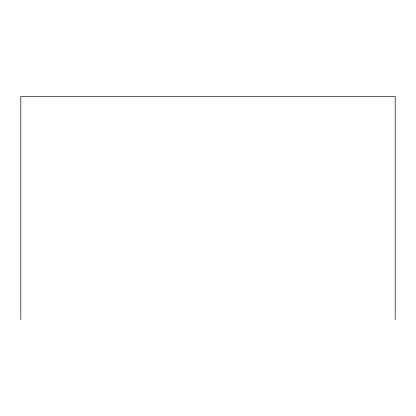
<?xml version="1.0" encoding="UTF-8"?>
<svg xmlns="http://www.w3.org/2000/svg" width="416" height="416" viewBox="0 0 416 416"><rect width="100%" height="100%" fill="white"/><g stroke="black" fill="none" stroke-linecap="round" stroke-linejoin="round"><path stroke-width="0.62" d="M395.2 319.608L395.2 96.392L20.8 96.392L20.8 319.608"/></g></svg>
